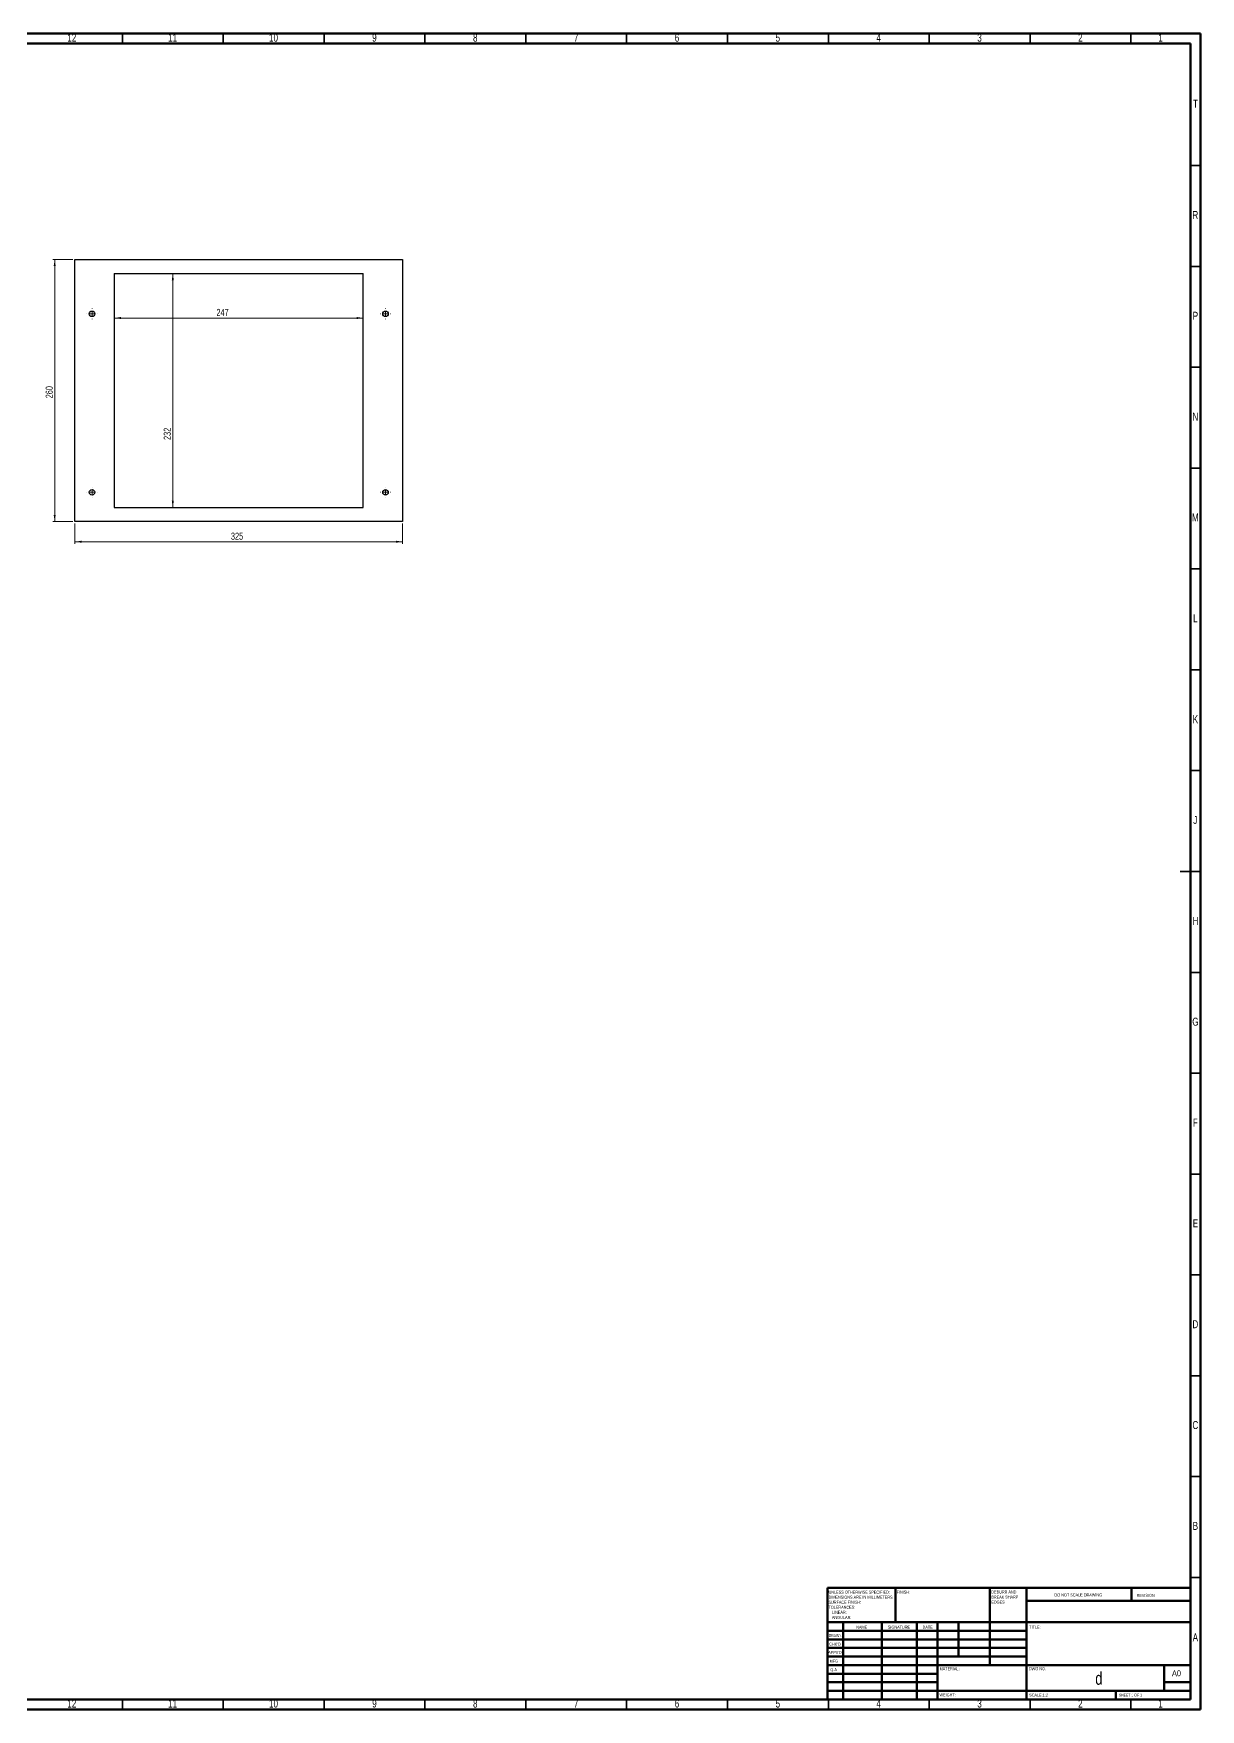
# Model space of a CAD drawing. Header units: millimetres. Extents: x 15 to 1184, y 5 to 836.
# Drawn here: x 605 to 1184, y 5 to 836 of the extents above; entities that cross this region are included whole.
import ezdxf

# ---------------------------------------------------------------- set-up
doc = ezdxf.new("R2010")
doc.units = ezdxf.units.MM
doc.styles.add('SLDTEXTSTYLE0', font='TXT', dxfattribs={"width": 0.75})
doc.styles.add('SLDTEXTSTYLE1', font='TXT', dxfattribs={"width": 0.686449})
doc.styles.add('SLDTEXTSTYLE2', font='TXT', dxfattribs={"width": 0.6875})
doc.dimstyles.new('SLDDIMSTYLE0', dxfattribs={"dimtxt": 3.5, "dimasz": 3.302, "dimexe": 0, "dimexo": 0.0625, "dimgap": 0.875, "dimtad": 1, "dimlfac": 2, "dimrnd": 1e-09, "dimzin": 12, "dimdsep": 46, "dimtxsty": 'SLDTEXTSTYLE0', "dimsah": 1, "dimcen": 0.09, "dimadec": 0, "dimazin": 3, "dimtfac": 1, "dimtofl": 0, "dimtmove": 0, "dimatfit": 3, "dimfxl": 0, "dimfrac": 2, "dimtolj": 1, "dimtzin": 12, "dimarcsym": 0})

# ---------------------------------------------------------------- blocks, each defined once
blk = doc.blocks.new('SW_NOTE_0')
at = {"color": 0, "linetype": 'Continuous', "lineweight": 0, "char_height": 1.5, "attachment_point": 1, "style": 'SLDTEXTSTYLE0'}
for s, insert in [('UNLESS OTHERWISE SPECIFIED:', (0, 1.93)), ('TOLERANCES:', (0, -5.57)), ('SURFACE FINISH:', (0, -3.07)), ('DIMENSIONS ARE IN MILLIMETERS', (0, -0.57)), ('LINEAR:', (1.69, -8.07)), ('ANGULAR:', (1.69, -10.57))]:
    blk.add_mtext(s, dxfattribs=dict(at, insert=insert))
blk = doc.blocks.new('SW_NOTE_1')
at = {"color": 0, "linetype": 'Continuous', "lineweight": 0, "char_height": 1.5, "attachment_point": 1, "style": 'SLDTEXTSTYLE0'}
for s, insert in [('DEBURR AND', (0, 1.93)), ('BREAK SHARP', (0, -0.57)), ('EDGES', (0, -3.07))]:
    blk.add_mtext(s, dxfattribs=dict(at, insert=insert))
blk = doc.blocks.new('_D_27')
at = {"color": 7, "linetype": 'Continuous', "lineweight": 18}
blk.add_line((645.44, 694.93), (768.94, 694.93), dxfattribs=at)
for points in [[(645.44, 694.93), (648.74, 694.43), (648.74, 695.44)], [(768.94, 694.93), (765.64, 695.44), (765.64, 694.43)]]:
    blk.add_solid(points, dxfattribs=at)
at = {"color": 7, "linetype": 'Continuous', "lineweight": 18, "insert": (696.14, 699.45), "char_height": 3.5, "attachment_point": 1, "style": 'SLDTEXTSTYLE0'}
blk.add_mtext('247', dxfattribs=at)
blk = doc.blocks.new('_D_28')
at = {"color": 7, "linetype": 'Continuous', "lineweight": 18}
blk.add_line((674.49, 717.01), (674.49, 601.01), dxfattribs=at)
for points in [[(674.49, 717.01), (673.99, 713.7), (675, 713.7)], [(674.49, 601.01), (675, 604.31), (673.99, 604.31)]]:
    blk.add_solid(points, dxfattribs=at)
at = {"color": 7, "linetype": 'Continuous', "lineweight": 18, "insert": (669.98, 634.47), "char_height": 3.5, "attachment_point": 1, "rotation": 90, "style": 'SLDTEXTSTYLE0'}
blk.add_mtext('232', dxfattribs=at)
blk = doc.blocks.new('_D_29')
at = {"color": 7, "linetype": 'Continuous', "lineweight": 18}
for p, q in [((625.94, 593.01), (625.94, 583.01)), ((788.44, 593.01), (788.44, 583.01)), ((788.44, 584.01), (625.94, 584.01))]:
    blk.add_line(p, q, dxfattribs=at)
for points in [[(625.94, 584.01), (629.24, 583.5), (629.24, 584.51)], [(788.44, 584.01), (785.14, 584.51), (785.14, 583.5)]]:
    blk.add_solid(points, dxfattribs=at)
at = {"color": 7, "linetype": 'Continuous', "lineweight": 18, "insert": (703.31, 588.52), "char_height": 3.5, "attachment_point": 1, "style": 'SLDTEXTSTYLE0'}
blk.add_mtext('325', dxfattribs=at)
blk = doc.blocks.new('_D_30')
at = {"color": 7, "linetype": 'Continuous', "lineweight": 18}
for p, q in [((624.94, 724.01), (614.94, 724.01)), ((615.94, 594.01), (615.94, 724.01)), ((624.94, 594.01), (614.94, 594.01))]:
    blk.add_line(p, q, dxfattribs=at)
for points in [[(615.94, 724.01), (615.43, 720.7), (616.45, 720.7)], [(615.94, 594.01), (616.45, 597.31), (615.43, 597.31)]]:
    blk.add_solid(points, dxfattribs=at)
at = {"color": 7, "linetype": 'Continuous', "lineweight": 18, "insert": (611.43, 655.13), "char_height": 3.5, "attachment_point": 1, "rotation": 90, "style": 'SLDTEXTSTYLE0'}
blk.add_mtext('260', dxfattribs=at)
blk = doc.blocks.new('SW_CENTERMARKSYMBOL_4')
at = {"color": 0, "linetype": 'Continuous', "lineweight": 0}
for p, q in [((-2.5, 0), (-2.625, 0)), ((0, 0), (-1.25, 0)), ((0, 2.5), (0, 2.625)), ((0, 0), (0, 1.25)), ((0, 0), (0, -1.25)), ((0, 0), (1.25, 0)), ((2.5, 0), (2.625, 0)), ((0, -2.5), (0, -2.625))]:
    blk.add_line(p, q, dxfattribs=at)
blk = doc.blocks.new('SW_CENTERMARKSYMBOL_5')
at = {"color": 0, "linetype": 'Continuous', "lineweight": 0}
for p, q in [((-2.5, 0), (-2.625, 0)), ((0, 0), (-1.25, 0)), ((0, 2.5), (0, 2.625)), ((0, 0), (0, 1.25)), ((0, 0), (0, -1.25)), ((0, 0), (1.25, 0)), ((2.5, 0), (2.625, 0)), ((0, -2.5), (0, -2.625))]:
    blk.add_line(p, q, dxfattribs=at)
blk = doc.blocks.new('SW_CENTERMARKSYMBOL_6')
at = {"color": 0, "linetype": 'Continuous', "lineweight": 0}
for p, q in [((-2.5, 0), (-2.625, 0)), ((0, 0), (-1.25, 0)), ((0, 2.5), (0, 2.625)), ((0, 0), (0, 1.25)), ((0, 0), (0, -1.25)), ((0, 0), (1.25, 0)), ((2.5, 0), (2.625, 0)), ((0, -2.5), (0, -2.625))]:
    blk.add_line(p, q, dxfattribs=at)
blk = doc.blocks.new('SW_CENTERMARKSYMBOL_7')
at = {"color": 0, "linetype": 'Continuous', "lineweight": 0}
for p, q in [((-2.5, 0), (-2.625, 0)), ((0, 0), (-1.25, 0)), ((0, 2.5), (0, 2.625)), ((0, 0), (0, 1.25)), ((0, 0), (0, -1.25)), ((0, 0), (1.25, 0)), ((2.5, 0), (2.625, 0)), ((0, -2.5), (0, -2.625))]:
    blk.add_line(p, q, dxfattribs=at)

msp = doc.modelspace()

# ---------------------------------------------------------------- linework, layer by layer
at = {"color": 7, "linetype": 'Continuous', "lineweight": 70}
for p, q in [((15, 836), (1184, 836)), ((20, 831), (1179, 831)), ((1179, 831), (1179, 10)), ((1184, 836), (1184, 5)), ((1179, 10), (20, 10)), ((1184, 5), (15, 5))]:
    msp.add_line(p, q, dxfattribs=at)
at = {"color": 7, "linetype": 'Continuous', "lineweight": 35}
for p, q in [((649.5, 831), (649.5, 836)), ((699.5, 831), (699.5, 836)), ((749.5, 831), (749.5, 836)), ((799.5, 831), (799.5, 836)), ((849.5, 831), (849.5, 836)), ((899.5, 831), (899.5, 836)), ((949.5, 831), (949.5, 836)), ((999.5, 831), (999.5, 836)), ((1049.5, 831), (1049.5, 836)), ((1099.5, 831), (1099.5, 836)), ((1149.5, 831), (1149.5, 836)), ((1179, 770.5), (1184, 770.5)), ((1179, 720.5), (1184, 720.5)), ((1179, 670.5), (1184, 670.5)), ((1179, 620.5), (1184, 620.5)), ((1179, 570.5), (1184, 570.5)), ((1179, 520.5), (1184, 520.5)), ((1179, 470.5), (1184, 470.5)), ((1184, 420.5), (1174, 420.5)), ((1179, 420.5), (1184, 420.5)), ((1179, 370.5), (1184, 370.5)), ((1179, 320.5), (1184, 320.5)), ((1179, 270.5), (1184, 270.5)), ((1179, 220.5), (1184, 220.5)), ((1179, 170.5), (1184, 170.5)), ((1179, 120.5), (1184, 120.5)), ((1179, 70.5), (1184, 70.5)), ((649.5, 10), (649.5, 5)), ((699.5, 10), (699.5, 5)), ((749.5, 10), (749.5, 5)), ((799.5, 10), (799.5, 5)), ((849.5, 10), (849.5, 5)), ((899.5, 10), (899.5, 5)), ((949.5, 10), (949.5, 5)), ((999.5, 10), (999.5, 5)), ((1049.5, 10), (1049.5, 5)), ((1099.5, 10), (1099.5, 5)), ((1149.5, 10), (1149.5, 5))]:
    msp.add_line(p, q, dxfattribs=at)
at = {"color": 7, "linetype": 'Continuous', "lineweight": 25}
for p, q in [((625.9395, 724.0067), (788.4395, 724.0067)), ((625.9395, 594.0067), (625.9395, 724.0067)), ((788.4395, 724.0067), (788.4395, 594.0067)), ((645.4395, 717.0067), (645.4395, 601.0067)), ((645.4395, 717.0067), (768.9395, 717.0067)), ((768.9395, 601.0067), (768.9395, 717.0067)), ((645.4395, 601.0067), (768.9395, 601.0067)), ((788.4395, 594.0067), (625.9395, 594.0067))]:
    msp.add_line(p, q, dxfattribs=at)
at = {"color": 7, "linetype": 'Continuous', "lineweight": 50}
for p, q in [((999, 65.25), (1179, 65.25)), ((999, 65.25), (999, 10)), ((1032.8, 48.25), (1032.8, 65.25)), ((1079.6, 65.25), (1079.6, 27)), ((1097.8, 65.25), (1097.8, 10)), ((1179, 58.875), (1097.8, 58.875)), ((1149.8, 58.875), (1149.8, 65.25)), ((1179, 48.25), (999, 48.25)), ((1097.8, 44), (999, 44)), ((1006.8, 48.25), (1006.8, 10)), ((1025.991, 48.25), (1025.991, 10)), ((1043.3989, 48.25), (1043.3989, 10)), ((1053.6, 10), (1053.6, 48.25)), ((1064, 31.25), (1064, 48.25)), ((1097.8, 39.75), (999, 39.75)), ((1097.8, 35.5), (999, 35.5)), ((1097.8, 31.25), (999, 31.25)), ((1053.6, 27), (999, 27)), ((1053.6, 27), (1179, 27)), ((1166, 14.25), (1166, 27)), ((1053.6, 22.7499), (999, 22.7499)), ((1053.6, 18.5), (999, 18.5)), ((1179, 18.5), (1166, 18.5)), ((999, 14.25), (1179, 14.25)), ((1142, 10), (1142, 14.25))]:
    msp.add_line(p, q, dxfattribs=at)
at = {"color": 7, "linetype": 'Continuous', "lineweight": 25}
for centre in [(634.4395, 697.0067), (779.9395, 697.0067), (634.4395, 608.5067), (779.9395, 608.5067)]:
    msp.add_circle(centre, 1.375, dxfattribs=at)

# ---------------------------------------------------------------- block references
at = {"color": 7, "linetype": 'Continuous', "lineweight": 0}
for name, p in [('SW_CENTERMARKSYMBOL_6', (634.4395, 697.0067)), ('SW_CENTERMARKSYMBOL_5', (779.9395, 697.0067)), ('SW_CENTERMARKSYMBOL_7', (634.4395, 608.5067)), ('SW_CENTERMARKSYMBOL_4', (779.9395, 608.5067)), ('SW_NOTE_0', (999.5937, 61.9874)), ('SW_NOTE_1', (1080.3092, 62.0695))]:
    msp.add_blockref(name, p, dxfattribs=at)

# ---------------------------------------------------------------- texts
for s, insert, char_height, attachment_point, style in [('12', (624.4201, 835.9205), 3.96875, 2, 'SLDTEXTSTYLE0'), ('11', (674.4201, 835.9205), 3.96875, 2, 'SLDTEXTSTYLE0'), ('10', (724.4201, 835.9205), 3.96875, 2, 'SLDTEXTSTYLE0'), ('9', (774.46, 835.9205), 3.9688, 2, 'SLDTEXTSTYLE0'), ('8', (824.46, 835.9205), 3.9688, 2, 'SLDTEXTSTYLE0'), ('7', (874.46, 835.9205), 3.9688, 2, 'SLDTEXTSTYLE0'), ('6', (924.46, 835.9205), 3.9688, 2, 'SLDTEXTSTYLE0'), ('5', (974.46, 835.9205), 3.9688, 2, 'SLDTEXTSTYLE0'), ('4', (1024.46, 835.9205), 3.9688, 2, 'SLDTEXTSTYLE0'), ('3', (1074.46, 835.9205), 3.9688, 2, 'SLDTEXTSTYLE0'), ('2', (1124.46, 835.9205), 3.9688, 2, 'SLDTEXTSTYLE0'), ('1', (1164.21, 835.9205), 3.9688, 2, 'SLDTEXTSTYLE0'), ('T', (1181.5501, 803.1705), 3.9688, 2, 'SLDTEXTSTYLE0'), ('R', (1181.4444, 748.0166), 3.9688, 2, 'SLDTEXTSTYLE0'), ('P', (1181.4848, 698.0166), 3.9688, 2, 'SLDTEXTSTYLE0'), ('N', (1181.4637, 648.0166), 3.9688, 2, 'SLDTEXTSTYLE0'), ('M', (1181.4237, 598.0166), 3.9688, 2, 'SLDTEXTSTYLE0'), ('L', (1181.4545, 548.0166), 3.9688, 2, 'SLDTEXTSTYLE0'), ('K', (1181.4885, 498.0166), 3.9688, 2, 'SLDTEXTSTYLE0'), ('J', (1181.4031, 448.0166), 3.9688, 2, 'SLDTEXTSTYLE0'), ('H', (1181.4904, 398.0166), 3.9688, 2, 'SLDTEXTSTYLE0'), ('G', (1181.4867, 348.0166), 3.9688, 2, 'SLDTEXTSTYLE0'), ('F', (1181.4577, 298.0166), 3.9688, 2, 'SLDTEXTSTYLE0'), ('E', (1181.5078, 248.0166), 3.9688, 2, 'SLDTEXTSTYLE0'), ('D', (1181.4527, 198.0166), 3.9688, 2, 'SLDTEXTSTYLE0'), ('C', (1181.4587, 148.0166), 3.9688, 2, 'SLDTEXTSTYLE0'), ('B', (1181.4706, 98.0166), 3.9688, 2, 'SLDTEXTSTYLE0'), ('FINISH:', (1033.3713, 63.9193), 1.5, 1, 'SLDTEXTSTYLE0'), ('DO NOT SCALE DRAWING', (1111.6146, 62.533), 1.5, 1, 'SLDTEXTSTYLE0'), ('REVISION', (1152.3276, 62.3349), 1.5, 1, 'SLDTEXTSTYLE0'), ('DRAWN', (999.6434, 42.3848), 1.5, 1, 'SLDTEXTSTYLE1'), ('NAME', (1013.3222, 46.5015), 1.5, 1, 'SLDTEXTSTYLE0'), ('SIGNATURE', (1029.0336, 46.5618), 1.5, 1, 'SLDTEXTSTYLE0'), ('DATE', (1046.2147, 46.5762), 1.5, 1, 'SLDTEXTSTYLE0'), ('TITLE:', (1099.0902, 46.5762), 1.5, 1, 'SLDTEXTSTYLE0'), ('A', (1181.4637, 42.7666), 3.9688, 2, 'SLDTEXTSTYLE0'), ("APPV'D", (999.4017, 34.0659), 1.5, 1, 'SLDTEXTSTYLE0'), ("CHK'D", (999.9392, 38.1619), 1.5, 1, 'SLDTEXTSTYLE0'), ('MFG', (1000.124, 29.7158), 1.5, 1, 'SLDTEXTSTYLE0'), ('Q.A', (1000.509, 25.5047), 1.5, 1, 'SLDTEXTSTYLE0'), ('MATERIAL:', (1054.6459, 25.9861), 1.5, 1, 'SLDTEXTSTYLE0'), ('DWG NO.', (1098.953, 25.9861), 1.5, 1, 'SLDTEXTSTYLE0'), ('d', (1133.6338, 23.6069), 6.35, 2, 'SLDTEXTSTYLE0'), ('A0', (1169.8712, 24.4064), 2.91042, 1, 'SLDTEXTSTYLE0'), ('12', (624.4201, 9.9205), 3.96875, 2, 'SLDTEXTSTYLE0'), ('11', (674.4201, 9.9205), 3.96875, 2, 'SLDTEXTSTYLE0'), ('10', (724.4201, 9.9205), 3.96875, 2, 'SLDTEXTSTYLE0'), ('9', (774.46, 9.9205), 3.9688, 2, 'SLDTEXTSTYLE0'), ('8', (824.46, 9.9205), 3.9688, 2, 'SLDTEXTSTYLE0'), ('7', (874.46, 9.9205), 3.9688, 2, 'SLDTEXTSTYLE0'), ('6', (924.46, 9.9205), 3.9688, 2, 'SLDTEXTSTYLE0'), ('5', (974.46, 9.9205), 3.9688, 2, 'SLDTEXTSTYLE0'), ('4', (1024.46, 9.9205), 3.9688, 2, 'SLDTEXTSTYLE0'), ('WEIGHT:', (1054.6178, 12.9493), 1.4986, 1, 'SLDTEXTSTYLE0'), ('3', (1074.46, 9.9205), 3.9688, 2, 'SLDTEXTSTYLE0'), ('SCALE:1:2', (1099.074, 12.9001), 1.5, 1, 'SLDTEXTSTYLE0'), ('2', (1124.46, 9.9205), 3.9688, 2, 'SLDTEXTSTYLE0'), ('SHEET 1 OF 1', (1143.4783, 12.9001), 1.5, 1, 'SLDTEXTSTYLE2'), ('1', (1164.21, 9.9205), 3.9688, 2, 'SLDTEXTSTYLE0')]:
    msp.add_mtext(s, dxfattribs=dict(at, insert=insert, char_height=char_height, attachment_point=attachment_point, style=style))

# ---------------------------------------------------------------- dimensions: what is measured, and where the dimension line sits
at = {"color": 7, "linetype": 'Continuous', "lineweight": 18}
for base, p1, p2, picture, middle in [((615.9395, 724.0067), (625.9395, 594.0067), (625.9395, 724.0067), '_D_30', (615.9395, 659.0067)), ((674.4949, 601.0067), (645.4395, 717.0067), (645.4395, 601.0067), '_D_28', (674.4949, 638.3465))]:
    dim = msp.add_linear_dim(base=base, p1=p1, p2=p2, angle=90, dimstyle='SLDDIMSTYLE0', dxfattribs=at)
    dim.commit()
    dim.dimension.update_dxf_attribs({"geometry": picture, "text_midpoint": middle, "dimtype": 160})
for base, p1, p2, picture, middle in [((768.9395, 694.9344), (645.4395, 717.0067), (768.9395, 717.0067), '_D_27', (700.015, 694.9344)), ((625.9395, 584.0067), (788.4395, 594.0067), (625.9395, 594.0067), '_D_29', (707.1895, 584.0067))]:
    dim = msp.add_linear_dim(base=base, p1=p1, p2=p2, dimstyle='SLDDIMSTYLE0', dxfattribs=at)
    dim.commit()
    dim.dimension.update_dxf_attribs({"geometry": picture, "text_midpoint": middle, "dimtype": 160})

doc.saveas('drawing.dxf')
